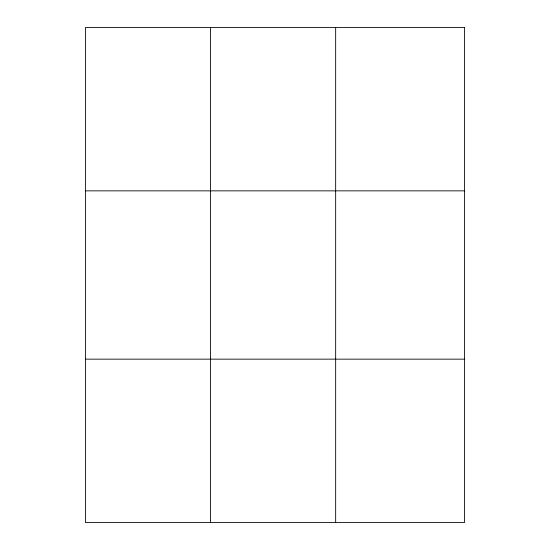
<?xml version="1.0" encoding="UTF-8"?>
<svg xmlns="http://www.w3.org/2000/svg" width="550" height="550" viewBox="0 0 550 550"><rect width="100%" height="100%" fill="white"/><g stroke="black" fill="none" stroke-linecap="round" stroke-linejoin="round"><path stroke-width="0.82" d="M210.554 522.5L210.554 27.5M335.658 522.5L335.658 27.5M85.449 190.85L464.551 190.85M85.449 359.15L464.551 359.15M464.551 27.5L464.551 522.5L85.449 522.5L85.449 27.5L464.551 27.5"/></g></svg>
